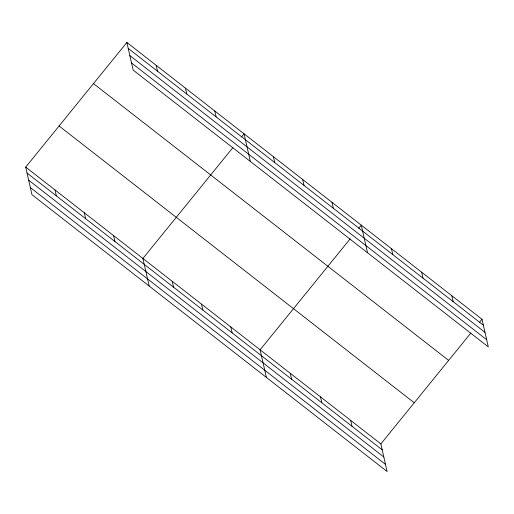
<?xml version="1.0" encoding="UTF-8"?>
<svg xmlns="http://www.w3.org/2000/svg" width="514" height="514" viewBox="0 0 514 514"><rect width="100%" height="100%" fill="white"/><g stroke="black" fill="none" stroke-linecap="round" stroke-linejoin="round"><path stroke-width="0.77" d="M25.7 167.108L380.855 443.91L387.132 471.531L31.977 194.729L25.7 167.108L126.868 42.469L482.023 319.271L488.3 346.892L133.145 70.09L126.868 42.469M232.938 147.524L142.898 258.452L149.176 286.073M241.541 136.93L244.073 133.813L250.344 161.435M350.143 238.869L260.103 349.796L266.38 377.417M358.74 228.274L361.271 225.158L367.549 252.779M380.855 443.91L470.895 332.982M479.498 322.387L482.023 319.271M128.217 48.393L483.372 325.195M129.843 55.557L484.998 332.352M131.52 62.933L486.674 339.728M93.484 83.602L448.638 360.398M59.084 125.981L414.239 402.777M27.049 173.038L382.204 449.834M28.675 180.196L383.829 456.991M30.352 187.571L385.506 464.367M451.838 295.743L453.181 301.667M421.647 272.214L422.996 278.138M391.462 248.686L392.805 254.61M331.973 202.323L333.316 208.247M302.669 179.489L304.018 185.413M350.67 420.381L352.013 426.305M273.371 156.648L274.714 162.572M320.479 396.853L321.828 402.777M290.294 373.325L291.637 379.248M214.768 110.979L216.118 116.903M185.47 88.145L186.813 94.068M230.805 326.962L232.148 332.886M156.166 65.304L157.515 71.234M201.501 304.127L202.85 310.051M172.203 281.293L173.546 287.217M113.6 235.618L114.95 241.541M84.302 212.783L85.645 218.707M54.998 189.949L56.347 195.873"/></g></svg>
